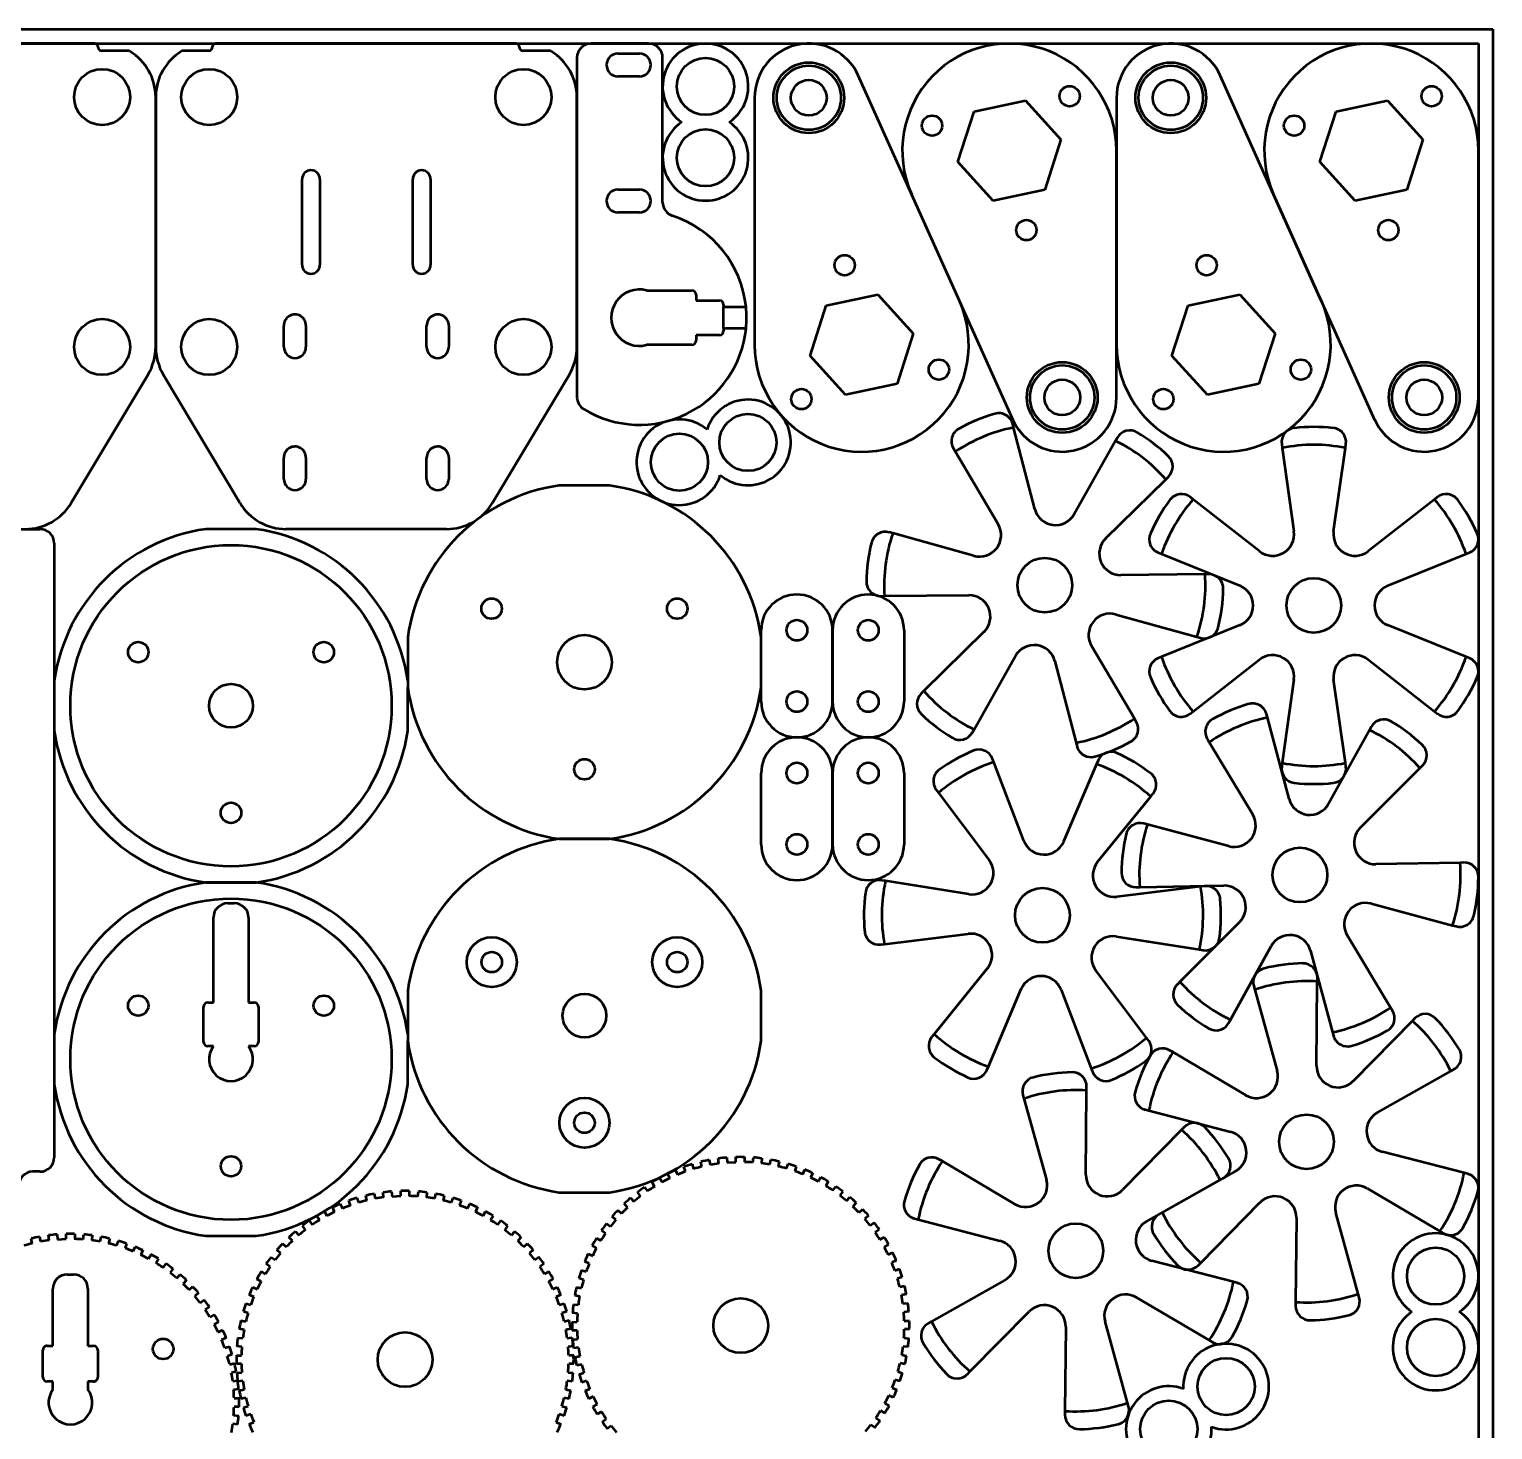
# Model space of a CAD drawing. Header units: millimetres. Extents: x -20 to 580, y -93 to 307.
# Drawn here: x 375.5 to 580.5, y 111 to 307.2 of the extents above; entities that cross this region are included whole.
import ezdxf

# ---------------------------------------------------------------- set-up
doc = ezdxf.new("R2010")
doc.units = ezdxf.units.MM
doc.layers.add('Visible (ISO)', color=7, linetype='Continuous', lineweight=50)

msp = doc.modelspace()

# ---------------------------------------------------------------- linework, layer by layer
at = {"layer": 'Visible (ISO)'}
for p, q in [((-19.53, 307.17), (580.47, 307.17)), ((580.47, 307.17), (580.47, -92.83)), ((-17.53, 305.17), (578.47, 305.17)), ((384.65, 305.17), (342.65, 305.17)), ((389.32, 304.17), (385.65, 304.17)), ((400.65, 304.17), (397.11, 304.17)), ((443.65, 305.17), (401.65, 305.17)), ((448.32, 304.17), (444.65, 304.17)), ((462.22, 305.17), (454.22, 305.17)), ((457.97, 303.77), (460.97, 303.77)), ((578.47, 305.17), (578.47, -90.83)), ((452.22, 303.17), (452.22, 255.66)), ((464.22, 282.94), (464.22, 303.17)), ((460.97, 300.57), (457.97, 300.57)), ((505.77, 269.14), (491.62, 300.68)), ((556.46, 269.14), (542.31, 300.68)), ((393.22, 297.67), (393.22, 262.67)), ((393.22, 262.67), (393.22, 297.67)), ((452.22, 262.67), (452.22, 297.67)), ((477.09, 297.57), (477.09, 263)), ((507.83, 295.65), (515.05, 297.2)), ((515.05, 297.2), (520, 291.71)), ((527.78, 297.57), (527.78, 263)), ((558.52, 295.65), (565.74, 297.2)), ((565.74, 297.2), (570.69, 291.71)), ((505.55, 288.62), (507.83, 295.65)), ((556.24, 288.62), (558.52, 295.65)), ((520, 291.71), (517.73, 284.68)), ((570.69, 291.71), (568.42, 284.68)), ((527.78, 255.6), (527.78, 290.17)), ((578.47, 255.6), (578.47, 290.17)), ((510.5, 283.14), (505.55, 288.62)), ((561.19, 283.14), (556.24, 288.62)), ((413.72, 274.17), (413.72, 286.17)), ((416.22, 286.17), (416.22, 274.17)), ((429.22, 274.17), (429.22, 286.17)), ((431.72, 286.17), (431.72, 274.17)), ((457.97, 284.72), (460.97, 284.72)), ((499.09, 284.03), (513.24, 252.48)), ((517.73, 284.68), (510.5, 283.14)), ((549.78, 284.03), (563.93, 252.48)), ((568.42, 284.68), (561.19, 283.14)), ((460.97, 281.52), (457.97, 281.52)), ((462.13, 270.57), (468.32, 270.57)), ((468.92, 269.97), (468.92, 269.19)), ((468.92, 269.19), (472.16, 269.19)), ((472.76, 268.59), (472.76, 268.27)), ((487.14, 268.48), (494.36, 270.03)), ((494.36, 270.03), (499.31, 264.54)), ((537.83, 268.48), (545.05, 270.03)), ((545.05, 270.03), (550, 264.54)), ((472.76, 268.27), (475.89, 268.27)), ((472.76, 265.27), (472.76, 268.27)), ((484.86, 261.45), (487.14, 268.48)), ((535.55, 261.45), (537.83, 268.48)), ((411.17, 262.67), (411.17, 265.65)), ((414.27, 265.67), (414.27, 262.67)), ((431.17, 262.67), (431.17, 265.65)), ((434.27, 265.67), (434.27, 262.67)), ((475.89, 265.27), (472.76, 265.27)), ((472.76, 265.27), (472.76, 264.94)), ((499.31, 264.54), (497.04, 257.51)), ((550, 264.54), (547.73, 257.51)), ((468.32, 262.97), (462.13, 262.97)), ((472.16, 264.34), (468.92, 264.34)), ((468.92, 264.34), (468.92, 263.57)), ((489.81, 255.96), (484.86, 261.45)), ((540.5, 255.96), (535.55, 261.45)), ((392.16, 258.82), (381.4, 240.82)), ((405.03, 240.82), (394.28, 258.82)), ((451.16, 258.82), (440.4, 240.82)), ((497.04, 257.51), (489.81, 255.96)), ((547.73, 257.51), (540.5, 255.96)), ((513.37, 251.39), (513.24, 251.9)), ((516.33, 239.96), (513.37, 251.39)), ((504.94, 248.45), (505.21, 248)), ((505.21, 248), (511.2, 237.83)), ((527.65, 249.51), (521.85, 239.24)), ((527.91, 249.97), (527.65, 249.51)), ((550.92, 249.06), (550.99, 248.53)), ((550.99, 248.53), (552.63, 236.85)), ((558.19, 236.85), (559.83, 248.53)), ((559.83, 248.53), (559.91, 249.06)), ((411.17, 244.17), (411.17, 247.15)), ((414.27, 247.17), (414.27, 244.17)), ((431.17, 244.17), (431.17, 247.15)), ((434.27, 247.17), (434.27, 244.17)), ((526.26, 235.86), (534.67, 244.13)), ((534.67, 244.13), (535.05, 244.5)), ((456.79, 243.27), (449.74, 243.27)), ((538.52, 241.33), (538.1, 241.66)), ((547.82, 234.07), (538.52, 241.33)), ((572.31, 241.33), (563.01, 234.07)), ((572.72, 241.66), (572.31, 241.33)), ((369.02, 237.17), (377.02, 237.17)), ((407.29, 237.17), (400.24, 237.17)), ((433.96, 237.17), (411.47, 237.17)), ((496.44, 236.57), (495.94, 236.71)), ((507.82, 233.42), (496.44, 236.57)), ((379.02, 235.17), (379.02, 149.17)), ((533.61, 233.87), (534.1, 233.68)), ((534.1, 233.68), (545.04, 229.26)), ((565.79, 229.26), (576.73, 233.68)), ((576.73, 233.68), (577.22, 233.87)), ((540.19, 230.83), (528.39, 230.72)), ((540.72, 230.83), (540.19, 230.83)), ((494.77, 227.79), (495.29, 227.8)), ((495.29, 227.8), (507.09, 227.91)), ((527.67, 225.21), (539.04, 222.06)), ((545.04, 223.69), (534.1, 219.27)), ((576.73, 219.27), (565.79, 223.69)), ((428.52, 222.05), (428.52, 214.99)), ((478.02, 213), (478.02, 223)), ((478.02, 215), (478.02, 222.05)), ((488.02, 223), (488.02, 213)), ((488.02, 213), (488.02, 223)), ((498.02, 223), (498.02, 213)), ((509.22, 222.77), (500.81, 214.49)), ((539.04, 222.06), (539.55, 221.92)), ((507.83, 209.11), (513.64, 219.39)), ((530.28, 210.63), (524.29, 220.79)), ((519.15, 218.66), (522.11, 207.24)), ((534.1, 219.27), (533.61, 219.07)), ((538.52, 211.61), (547.82, 218.88)), ((563.01, 218.88), (572.31, 211.61)), ((577.22, 219.07), (576.73, 219.27)), ((552.63, 216.1), (550.99, 204.41)), ((559.83, 204.41), (558.19, 216.1)), ((428.52, 208.89), (428.52, 214.99)), ((500.81, 214.49), (500.44, 214.12)), ((538.1, 211.29), (538.52, 211.61)), ((548.91, 210.76), (548.77, 211.27)), ((572.31, 211.61), (572.72, 211.29)), ((507.57, 208.65), (507.83, 209.11)), ((530.55, 210.18), (530.28, 210.63)), ((551.97, 199.37), (548.91, 210.76)), ((563.46, 209.48), (563.2, 209.01)), ((522.11, 207.24), (522.25, 206.73)), ((540.5, 207.76), (540.77, 207.3)), ((540.77, 207.3), (546.85, 197.19)), ((563.2, 209.01), (557.49, 198.69)), ((510.59, 204.51), (510.4, 205)), ((478.02, 193), (478.02, 203)), ((488.02, 203), (488.02, 193)), ((488.02, 193), (488.02, 203)), ((498.02, 203), (498.02, 193)), ((514.82, 193.5), (510.59, 204.51)), ((524.99, 204.26), (520.38, 193.4)), ((525.2, 204.74), (524.99, 204.26)), ((550.99, 204.41), (550.92, 203.89)), ((559.91, 203.89), (559.83, 204.41)), ((561.93, 195.35), (570.27, 203.7)), ((570.27, 203.7), (570.64, 204.07)), ((502.54, 200.65), (502.85, 200.23)), ((502.85, 200.23), (509.95, 190.8)), ((525.14, 190.54), (532.57, 199.7)), ((532.57, 199.7), (532.9, 200.11)), ((532.11, 195.8), (531.6, 195.93)), ((543.51, 192.75), (532.11, 195.8)), ((456.79, 193.77), (449.74, 193.77)), ((449.74, 193.77), (456.79, 193.77)), ((575.9, 190.44), (564.11, 190.23)), ((576.43, 190.45), (575.9, 190.44)), ((400.24, 187.67), (407.29, 187.67)), ((407.29, 187.67), (400.24, 187.67)), ((495.43, 187.88), (494.91, 187.96)), ((507.09, 186.03), (495.43, 187.88)), ((539.55, 187.11), (527.84, 185.67)), ((530.51, 187.01), (531.03, 187.02)), ((531.03, 187.02), (542.83, 187.23)), ((540.07, 187.17), (539.55, 187.11)), ((403.32, 184.76), (404.22, 184.76)), ((563.43, 184.71), (574.83, 181.66)), ((401.32, 170.86), (401.32, 182.76)), ((406.22, 182.76), (406.22, 170.86)), ((495.28, 179.04), (506.99, 180.48)), ((545.01, 182.11), (536.67, 173.76)), ((574.83, 181.66), (575.34, 181.53)), ((494.76, 178.98), (495.28, 179.04)), ((527.74, 180.11), (539.39, 178.26)), ((543.73, 168.44), (549.45, 178.77)), ((566.17, 170.16), (560.09, 180.27)), ((539.39, 178.26), (539.92, 178.18)), ((554.97, 178.09), (558.03, 166.7)), ((509.69, 175.61), (502.26, 166.44)), ((531.97, 165.92), (524.87, 175.34)), ((555.9, 173.79), (555.91, 174.32)), ((428.52, 172.55), (428.52, 165.49)), ((478.02, 165.5), (478.02, 172.55)), ((509.84, 161.89), (514.45, 172.75)), ((520.01, 172.65), (524.24, 161.63)), ((536.67, 173.76), (536.3, 173.39)), ((546.99, 173.15), (547.13, 172.64)), ((547.13, 172.64), (550.28, 161.27)), ((555.79, 162), (555.9, 173.79)), ((399.92, 165.36), (399.92, 170.26)), ((400.52, 170.86), (401.32, 170.86)), ((406.22, 170.86), (407.02, 170.86)), ((407.62, 170.26), (407.62, 165.36)), ((566.44, 169.7), (566.17, 170.16)), ((543.48, 167.98), (543.73, 168.44)), ((569.21, 168.28), (560.93, 159.86)), ((569.58, 168.65), (569.21, 168.28)), ((502.26, 166.44), (501.93, 166.03)), ((558.03, 166.7), (558.17, 166.19)), ((401.32, 164.76), (400.52, 164.76)), ((407.02, 164.76), (406.22, 164.76)), ((428.52, 159.39), (428.52, 165.49)), ((532.29, 165.5), (531.97, 165.92)), ((535.7, 163.88), (535.25, 164.15)), ((545.87, 157.89), (535.7, 163.88)), ((509.63, 161.4), (509.84, 161.89)), ((524.24, 161.63), (524.43, 161.14)), ((564.31, 155.45), (574.59, 161.26)), ((574.59, 161.26), (575.05, 161.52)), ((514.68, 157.9), (514.82, 157.39)), ((523.48, 146.74), (523.59, 158.54)), ((523.59, 158.54), (523.6, 159.07)), ((514.82, 157.39), (517.97, 146.02)), ((531.8, 155.85), (532.32, 155.71)), ((532.32, 155.71), (543.74, 152.75)), ((536.9, 153.02), (528.62, 144.61)), ((537.27, 153.4), (536.9, 153.02)), ((576.46, 146.98), (565.04, 149.94)), ((467.42, 147.18), (467.2, 147.85)), ((468.34, 148.22), (468.56, 147.56)), ((469.72, 147.87), (469.57, 148.56)), ((470.74, 148.81), (470.89, 148.13)), ((472.07, 148.32), (472, 149.01)), ((473.19, 149.14), (473.27, 148.45)), ((473.27, 148.45), (474.47, 148.51)), ((474.47, 148.51), (474.46, 149.22)), ((475.66, 149.22), (475.67, 148.52)), ((476.86, 148.46), (476.94, 149.16)), ((478.13, 149.04), (478.06, 148.34)), ((479.24, 148.16), (479.39, 148.84)), ((480.56, 148.6), (480.42, 147.91)), ((481.58, 147.61), (481.79, 148.27)), ((482.94, 147.91), (482.72, 147.24)), ((503.39, 148.63), (502.94, 148.89)), ((513.56, 142.63), (503.39, 148.63)), ((377.02, 147.17), (376.02, 147.17)), ((463.1, 145.1), (462.75, 145.71)), ((463.79, 146.31), (464.14, 145.71)), ((465.21, 146.26), (464.92, 146.89)), ((466.01, 147.39), (466.3, 146.75)), ((483.84, 146.81), (484.13, 147.45)), ((485.23, 146.97), (484.94, 146.33)), ((486.01, 145.79), (486.36, 146.4)), ((487.4, 145.8), (487.06, 145.19)), ((532, 140.2), (542.28, 146)), ((544.46, 147.24), (534.19, 141.43)), ((576.97, 146.85), (576.46, 146.98)), ((421.41, 143.49), (421.63, 142.83)), ((422.79, 143.14), (422.64, 143.82)), ((423.82, 144.07), (423.96, 143.39)), ((425.15, 143.57), (425.07, 144.27)), ((426.27, 144.4), (426.34, 143.7)), ((426.34, 143.7), (427.54, 143.76)), ((427.54, 143.76), (427.54, 144.46)), ((428.74, 144.46), (428.74, 143.76)), ((429.94, 143.7), (430.01, 144.4)), ((431.21, 144.27), (431.13, 143.57)), ((432.32, 143.39), (432.46, 144.07)), ((433.64, 143.82), (433.49, 143.14)), ((434.65, 142.83), (434.87, 143.49)), ((449.74, 144.27), (456.79, 144.27)), ((459.73, 143.5), (460.2, 142.98)), ((461.13, 143.74), (460.72, 144.3)), ((461.68, 145.01), (462.1, 144.45)), ((488.06, 144.54), (488.47, 145.11)), ((489.45, 144.41), (489.04, 143.84)), ((489.97, 143.09), (490.44, 143.61)), ((562.91, 144.8), (573.07, 138.81)), ((416.85, 141.6), (417.2, 140.99)), ((418.27, 141.54), (417.99, 142.18)), ((419.08, 142.66), (419.37, 142.02)), ((420.49, 142.45), (420.27, 143.12)), ((436.01, 143.12), (435.79, 142.46)), ((436.91, 142.03), (437.2, 142.67)), ((438.29, 142.18), (438.01, 141.54)), ((439.08, 140.99), (439.43, 141.6)), ((457.94, 141.79), (458.46, 141.32)), ((459.31, 142.17), (458.84, 142.69)), ((491.33, 142.81), (490.87, 142.29)), ((491.72, 141.44), (492.24, 141.91)), ((539.57, 134.41), (547.84, 142.83)), ((561.64, 130.05), (558.49, 141.42)), ((414.19, 139.03), (413.77, 139.6)), ((414.75, 140.3), (415.16, 139.74)), ((416.16, 140.39), (415.81, 141)), ((440.47, 141), (440.12, 140.39)), ((441.12, 139.74), (441.54, 140.31)), ((442.51, 139.6), (442.1, 139.04)), ((456.35, 139.9), (456.91, 139.49)), ((457.66, 140.42), (457.14, 140.89)), ((493.04, 141.02), (492.53, 140.55)), ((493.29, 139.62), (493.85, 140.04)), ((499.5, 140.59), (500.01, 140.46)), ((500.01, 140.46), (511.43, 137.5)), ((552.98, 140.7), (552.87, 128.9)), ((375.93, 137.12), (375.78, 137.8)), ((376.96, 138.05), (377.1, 137.37)), ((378.29, 137.56), (378.21, 138.25)), ((379.41, 138.38), (379.48, 137.68)), ((379.48, 137.68), (380.68, 137.74)), ((380.68, 137.74), (380.68, 138.45)), ((381.88, 138.45), (381.88, 137.75)), ((383.08, 137.68), (383.15, 138.38)), ((384.34, 138.25), (384.27, 137.56)), ((385.46, 137.37), (385.6, 138.05)), ((386.78, 137.81), (386.63, 137.12)), ((387.79, 136.81), (388.01, 137.48)), ((400.24, 138.17), (407.29, 138.17)), ((412.36, 137.47), (411.89, 137.99)), ((412.79, 138.8), (413.25, 138.28)), ((443.03, 138.28), (443.5, 138.8)), ((444.39, 138), (443.92, 137.48)), ((454.95, 137.85), (455.56, 137.51)), ((456.21, 138.52), (455.64, 138.93)), ((494.56, 139.07), (493.99, 138.66)), ((494.65, 137.65), (495.26, 138)), ((573.07, 138.81), (573.53, 138.54)), ((389.15, 137.11), (388.93, 136.44)), ((390.05, 136.01), (390.34, 136.65)), ((391.43, 136.16), (391.15, 135.52)), ((392.22, 134.98), (392.57, 135.58)), ((410.71, 135.73), (410.19, 136.2)), ((410.99, 137.09), (411.51, 136.62)), ((444.77, 136.63), (445.29, 137.1)), ((446.09, 136.21), (445.57, 135.74)), ((453.78, 135.68), (454.42, 135.39)), ((454.97, 136.47), (454.36, 136.81)), ((495.86, 136.97), (495.26, 136.61)), ((495.8, 135.55), (496.44, 135.83)), ((393.61, 134.98), (393.26, 134.38)), ((394.26, 133.72), (394.68, 134.29)), ((395.65, 133.58), (395.23, 133.02)), ((409.25, 133.83), (408.68, 134.24)), ((409.39, 135.21), (409.96, 134.8)), ((446.33, 134.81), (446.89, 135.22)), ((447.6, 134.25), (447.03, 133.83)), ((452.85, 133.39), (453.51, 133.17)), ((453.94, 134.3), (453.3, 134.58)), ((496.93, 134.74), (496.3, 134.45)), ((496.73, 133.33), (497.4, 133.55)), ((544.15, 131.72), (532.73, 134.68)), ((539.2, 134.04), (539.57, 134.41)), ((380.83, 132.77), (381.73, 132.77)), ((396.17, 132.26), (396.64, 132.78)), ((397.53, 131.98), (397.06, 131.46)), ((408, 131.78), (407.39, 132.13)), ((407.99, 133.17), (408.6, 132.82)), ((447.69, 132.83), (448.29, 133.18)), ((448.89, 132.14), (448.29, 131.79)), ((453.15, 132.03), (452.48, 132.25)), ((497.77, 132.41), (497.11, 132.19)), ((497.42, 131.04), (498.1, 131.18)), ((512.15, 131.98), (501.88, 126.18)), ((544.66, 131.59), (544.15, 131.72)), ((378.83, 122.77), (378.83, 130.77)), ((383.73, 130.77), (383.73, 122.77)), ((397.91, 130.61), (398.43, 131.08)), ((399.23, 130.19), (398.71, 129.72)), ((399.47, 128.79), (400.03, 129.2)), ((406.96, 129.62), (406.33, 129.9)), ((406.81, 131), (407.45, 130.71)), ((448.83, 130.72), (449.47, 131)), ((449.96, 129.91), (449.32, 129.62)), ((452.6, 129.7), (451.91, 129.84)), ((452.16, 131.01), (452.84, 130.87)), ((498.36, 130.01), (497.67, 129.86)), ((530.6, 129.55), (540.76, 123.55)), ((561.78, 129.54), (561.64, 130.05)), ((400.74, 128.23), (400.17, 127.82)), ((400.83, 126.81), (401.43, 127.16)), ((406.16, 127.35), (405.5, 127.57)), ((405.87, 128.71), (406.53, 128.5)), ((449.75, 128.5), (450.42, 128.72)), ((450.79, 127.58), (450.12, 127.36)), ((452.29, 127.32), (451.6, 127.39)), ((451.72, 128.58), (452.41, 128.51)), ((497.87, 128.68), (498.56, 128.75)), ((498.69, 127.56), (498, 127.49)), ((507.26, 119.16), (515.53, 127.57)), ((552.87, 128.9), (552.87, 128.37)), ((402.03, 126.12), (401.43, 125.77)), ((405.6, 125.02), (404.92, 125.17)), ((405.17, 126.34), (405.85, 126.19)), ((450.43, 126.2), (451.12, 126.35)), ((451.37, 125.17), (450.68, 125.03)), ((451.53, 126.11), (452.23, 126.12)), ((498.06, 126.29), (498.76, 126.29)), ((498.77, 125.09), (498.07, 125.09)), ((501.88, 126.18), (501.42, 125.92)), ((520.67, 125.44), (520.56, 113.64)), ((529.33, 114.79), (526.18, 126.16)), ((401.97, 124.7), (402.61, 124.99)), ((403.1, 123.89), (402.46, 123.61)), ((404.72, 123.91), (405.42, 123.84)), ((450.87, 123.84), (451.57, 123.92)), ((452.24, 124.92), (451.54, 124.91)), ((451.61, 123.64), (452.31, 123.72)), ((498.01, 123.89), (498.71, 123.82)), ((540.76, 123.55), (541.22, 123.29)), ((377.43, 118.37), (377.43, 122.17)), ((378.03, 122.77), (378.83, 122.77)), ((383.73, 122.77), (384.53, 122.77)), ((385.13, 122.17), (385.13, 118.37)), ((402.89, 122.49), (403.56, 122.7)), ((403.93, 121.56), (403.26, 121.34)), ((404.53, 121.44), (405.23, 121.44)), ((405.29, 122.64), (404.6, 122.71)), ((451.69, 122.72), (451, 122.65)), ((451.06, 121.45), (451.76, 121.45)), ((452.43, 122.53), (451.74, 122.45)), ((451.94, 121.19), (452.63, 121.34)), ((497.71, 121.51), (498.39, 121.36)), ((498.59, 122.62), (497.89, 122.69)), ((403.57, 120.18), (404.26, 120.33)), ((404.51, 119.16), (403.82, 119.01)), ((405.23, 120.24), (404.53, 120.24)), ((404.6, 118.97), (405.29, 119.04)), ((451, 119.05), (451.69, 118.98)), ((451.76, 120.25), (451.06, 120.25)), ((452.88, 120.17), (452.2, 120.02)), ((452.53, 118.79), (453.2, 119.01)), ((497.15, 119.17), (497.82, 118.96)), ((498.15, 120.19), (497.46, 120.33)), ((506.89, 118.78), (507.26, 119.16)), ((378.83, 117.77), (378.03, 117.77)), ((378.83, 116.67), (378.83, 117.77)), ((384.53, 117.77), (383.73, 117.77)), ((383.73, 117.77), (383.73, 116.67)), ((404.01, 117.83), (404.71, 117.9)), ((405.42, 117.85), (404.72, 117.78)), ((451.57, 117.79), (450.87, 117.86)), ((453.57, 117.87), (452.91, 117.65)), ((496.36, 116.91), (497, 116.63)), ((497.45, 117.82), (496.79, 118.03)), ((404.83, 116.71), (404.14, 116.63)), ((404.2, 115.43), (404.9, 115.43)), ((404.92, 116.52), (405.61, 116.67)), ((405.86, 115.49), (405.17, 115.35)), ((451.12, 115.35), (450.44, 115.5)), ((450.68, 116.67), (451.37, 116.53)), ((453.37, 116.46), (454.01, 116.75)), ((454.5, 115.66), (453.86, 115.37)), ((496.52, 115.53), (495.88, 115.81)), ((529.47, 114.28), (529.33, 114.79)), ((404.14, 113.04), (404.83, 112.96)), ((404.9, 114.23), (404.2, 114.23)), ((405.5, 114.12), (406.17, 114.33)), ((406.54, 113.19), (405.87, 112.97)), ((450.42, 112.98), (449.75, 113.2)), ((450.12, 114.34), (450.79, 114.12)), ((454.44, 114.24), (455.05, 114.59)), ((455.65, 113.55), (455.04, 113.2)), ((495.35, 113.35), (494.74, 113.7)), ((495.34, 114.74), (495.94, 114.39)), ((520.56, 113.64), (520.56, 113.11)), ((404.71, 111.77), (404.01, 111.84)), ((406.33, 111.79), (406.97, 112.07)), ((449.32, 112.08), (449.96, 111.79)), ((455.74, 112.13), (456.31, 112.55)), ((457.02, 111.58), (456.45, 111.17)), ((493.96, 111.31), (493.39, 111.71)), ((494.09, 112.69), (494.66, 112.28))]:
    msp.add_line(p, q, dxfattribs=at)
for centre, radius in [((385.72, 297.67), 3.92), ((400.72, 297.67), 3.92), ((444.72, 297.67), 3.92), ((470.22, 299.17), 4), ((484.69, 297.57), 4.95), ((484.69, 297.57), 4.5), ((535.38, 297.57), 4.95), ((535.38, 297.57), 4.5), ((484.69, 297.57), 2.5), ((535.38, 297.57), 2.5), ((521.22, 297.79), 1.42), ((571.91, 297.79), 1.42), ((470.22, 289.17), 4), ((501.95, 293.67), 1.42), ((552.65, 293.67), 1.42), ((515.16, 279.04), 1.42), ((565.85, 279.04), 1.42), ((489.71, 274.12), 1.42), ((540.4, 274.12), 1.42), ((385.72, 262.67), 3.92), ((400.72, 262.67), 3.92), ((444.72, 262.67), 3.92), ((502.91, 259.5), 1.42), ((520.18, 255.6), 4.95), ((553.6, 259.5), 1.42), ((570.87, 255.6), 4.95), ((520.18, 255.6), 4.5), ((570.87, 255.6), 4.5), ((483.65, 255.37), 1.42), ((520.18, 255.6), 2.5), ((534.34, 255.37), 1.42), ((570.87, 255.6), 2.5), ((476.17, 249.3), 4), ((466.56, 246.53), 4), ((403.77, 212.42), 22.5), ((517.74, 229.31), 3.83), ((555.41, 226.47), 3.83), ((440.27, 226.02), 1.43), ((466.26, 226.02), 1.43), ((483.02, 223), 1.45), ((493.02, 223), 1.45), ((453.27, 218.52), 3.83), ((390.78, 219.92), 1.43), ((416.76, 219.92), 1.43), ((403.77, 212.42), 3.06), ((483.02, 213), 1.45), ((493.02, 213), 1.45), ((453.27, 203.52), 1.43), ((483.02, 203), 1.45), ((493.02, 203), 1.45), ((403.77, 197.42), 1.43), ((483.02, 193), 1.45), ((493.02, 193), 1.45), ((553.47, 188.73), 3.83), ((517.41, 183.07), 3.83), ((403.77, 162.92), 22.5), ((440.28, 176.52), 3.5), ((466.26, 176.52), 3.5), ((440.28, 176.52), 1.43), ((466.26, 176.52), 1.43), ((390.78, 170.42), 1.42), ((416.76, 170.42), 1.42), ((453.27, 169.02), 3.06), ((453.27, 154.02), 3.5), ((453.27, 154.02), 1.43), ((554.39, 151.35), 3.83), ((403.77, 147.92), 1.42), ((522.08, 136.09), 3.83), ((572.47, 132.54), 4), ((475.15, 125.6), 3.83), ((572.47, 122.54), 4), ((394.27, 122.33), 1.43), ((428.14, 120.85), 3.83), ((543.13, 117.06), 4), ((535.1, 111.11), 4)]:
    msp.add_circle(centre, radius, dxfattribs=at)
for centre, radius, start, end in [((384.65, 304.67), 0.5, 359.9986, 89.9986), ((385.65, 304.67), 0.5, 179.9986, 269.9986), ((389.32, 303.67), 0.5, 58.9785, 89.9986), ((385.72, 297.67), 7.5, 0, 58.9785), ((400.72, 297.67), 7.5, 121.0013, 180), ((397.11, 303.67), 0.5, 89.9986, 121.0013), ((400.65, 304.67), 0.5, 269.9986, 359.9986), ((401.65, 304.67), 0.5, 89.9986, 179.9986), ((443.65, 304.67), 0.5, 359.9986, 89.9986), ((444.65, 304.67), 0.5, 179.9986, 269.9986), ((448.32, 303.67), 0.5, 58.9785, 89.9986), ((444.72, 297.67), 7.5, 0, 58.9785), ((454.22, 303.17), 2, 90, 180), ((457.97, 302.17), 1.6, 90, 270), ((460.97, 302.17), 1.6, 270, 90), ((462.22, 303.17), 2, 0, 90), ((470.22, 299.17), 6, 303.5573, 236.4427), ((484.69, 297.57), 7.6, 24.1631, 180), ((512.78, 290.17), 15, 0, 204.1631), ((535.38, 297.57), 7.6, 24.1631, 180), ((563.47, 290.17), 15, 0, 204.1631), ((470.22, 289.17), 6, 123.5573, 56.4427), ((414.97, 286.17), 1.25, 0, 180), ((430.47, 286.17), 1.25, 0, 180), ((457.97, 283.12), 1.6, 90, 270), ((460.97, 283.12), 1.6, 270, 90), ((466.22, 282.94), 2, 180, 252.0117), ((460.97, 266.77), 15, 5.7392, 72.0117), ((414.97, 274.17), 1.25, 180, 0), ((430.47, 274.17), 1.25, 180, 0), ((460.97, 266.77), 3.95, 75.2471, 284.7529), ((462.13, 271.17), 0.6, 255.2471, 270), ((468.32, 269.97), 0.6, 0, 90), ((472.16, 268.59), 0.6, 0, 90), ((492.09, 263), 15, 180, 24.1631), ((542.78, 263), 15, 180, 24.1631), ((412.72, 265.67), 1.55, 359.9986, 180.7924), ((432.72, 265.67), 1.55, 359.9986, 180.7924), ((460.97, 266.77), 15, 354.2608, 5.7392), ((460.97, 266.77), 15, 238.7193, 354.2608), ((472.16, 264.94), 0.6, 270, 0), ((385.72, 262.67), 7.5, 329.1419, 0), ((400.72, 262.67), 7.5, 180, 210.8581), ((412.72, 262.67), 1.55, 179.9986, 359.9986), ((432.72, 262.67), 1.55, 179.9986, 359.9986), ((444.72, 262.67), 7.5, 329.1419, 0), ((462.13, 262.37), 0.6, 90, 104.7529), ((468.32, 263.57), 0.6, 270, 0), ((454.22, 255.66), 2, 180, 238.7193), ((476.17, 249.3), 6, 229.6643, 162.5496), ((520.18, 255.6), 7.6, 204.1631, 0), ((570.87, 255.6), 7.6, 204.1631, 0), ((466.56, 246.53), 6, 49.6643, 342.5496), ((517.74, 229.31), 25, 106.2549, 118.8066), ((511.31, 251.39), 2, 14.5308, 106.2549), ((506.66, 249.47), 2, 118.8066, 210.5308), ((517.74, 229.31), 22.5, 101.1981, 123.8634), ((529.66, 248.99), 2, 58.8066, 150.5308), ((517.74, 229.31), 25, 46.2549, 58.8066), ((552.9, 249.34), 2, 96.2758, 188), ((555.41, 226.47), 25, 83.7242, 96.2758), ((557.93, 249.34), 2, 352, 83.7242), ((412.72, 247.17), 1.55, 359.9986, 180.7924), ((432.72, 247.17), 1.55, 359.9986, 180.7924), ((517.74, 229.31), 22.5, 41.1981, 63.8634), ((555.41, 226.47), 22.5, 78.6674, 101.3326), ((533.65, 245.93), 2, 314.5308, 46.2549), ((412.72, 244.17), 1.55, 179.9986, 359.9986), ((432.72, 244.17), 1.55, 179.9986, 359.9986), ((453.27, 218.52), 25, 98.111, 171.8918), ((453.27, 218.52), 25, 8.111, 81.8918), ((536.87, 240.08), 2, 52, 143.7242), ((573.95, 240.08), 2, 36.2758, 128), ((374.96, 244.67), 7.5, 270, 329.1419), ((411.47, 244.67), 7.5, 210.8581, 270), ((433.96, 244.67), 7.5, 270, 329.1419), ((519.24, 240.72), 3, 194.5308, 330.5308), ((555.41, 226.47), 25, 143.7242, 156.2758), ((555.41, 226.47), 22.5, 138.6674, 161.3326), ((555.41, 226.47), 22.5, 18.6674, 41.3326), ((555.41, 226.47), 25, 23.7242, 36.2758), ((508.62, 236.31), 3, 254.5308, 30.5308), ((377.02, 235.17), 2, 0.0014, 90.0014), ((403.77, 212.42), 25, 98.111, 171.8918), ((403.77, 212.42), 25, 8.111, 81.8918), ((495.4, 234.78), 2, 74.5308, 166.2549), ((517.74, 229.31), 22.5, 161.1981, 183.8634), ((528.37, 233.72), 3, 134.5308, 270.5308), ((534.36, 235.73), 2, 156.2758, 248), ((549.66, 236.43), 3, 232, 8), ((561.16, 236.43), 3, 172, 308), ((576.47, 235.73), 2, 292, 23.7242), ((517.74, 229.31), 25, 166.2549, 178.8066), ((494.75, 229.79), 2, 178.8066, 270.5308), ((517.74, 229.31), 22.5, 341.1981, 3.8634), ((540.74, 228.83), 2, 358.8066, 90.5308), ((483.02, 223), 5, 0.0014, 180.0014), ((493.02, 223), 5, 0.0014, 180.0014), ((507.12, 224.91), 3, 314.5308, 90.5308), ((517.74, 229.31), 25, 346.2549, 358.8066), ((543.91, 226.47), 3, 292, 68), ((566.91, 226.47), 3, 112, 248), ((526.87, 222.32), 3, 74.5308, 210.5308), ((540.08, 223.85), 2, 254.5308, 346.2549), ((516.25, 217.91), 3, 14.5308, 150.5308), ((549.66, 216.51), 3, 352, 128), ((561.16, 216.51), 3, 52, 188), ((534.36, 217.22), 2, 112, 203.7242), ((555.41, 226.47), 22.5, 198.6674, 221.3326), ((555.41, 226.47), 22.5, 318.6674, 341.3326), ((576.47, 217.22), 2, 336.2758, 68), ((555.41, 226.47), 25, 203.7242, 216.2758), ((555.41, 226.47), 25, 323.7242, 336.2758), ((453.27, 218.52), 25, 188.111, 261.8918), ((453.27, 218.52), 25, 278.111, 351.8918), ((501.84, 212.7), 2, 134.5308, 226.2549), ((517.74, 229.31), 22.5, 221.1981, 243.8634), ((483.02, 213), 5, 180.0014, 0.0014), ((493.02, 213), 5, 180.0014, 0.0014), ((517.74, 229.31), 25, 226.2549, 238.8066), ((536.87, 212.87), 2, 216.2758, 308), ((553.47, 188.73), 25, 106.7536, 119.3053), ((546.84, 210.75), 2, 15.0295, 106.7536), ((573.95, 212.87), 2, 232, 323.7242), ((517.74, 229.31), 22.5, 281.1981, 303.8634), ((528.83, 209.16), 2, 298.8066, 30.5308), ((542.21, 208.79), 2, 119.3053, 211.0295), ((553.47, 188.73), 22.5, 101.6968, 124.3621), ((565.21, 208.51), 2, 59.3053, 151.0295), ((553.47, 188.73), 25, 46.7536, 59.3053), ((403.77, 212.42), 25, 188.111, 261.8918), ((403.77, 212.42), 25, 278.111, 351.8918), ((483.02, 203), 5, 0.0014, 180.0014), ((493.02, 203), 5, 0.0014, 180.0014), ((505.83, 209.64), 2, 238.8066, 330.5308), ((517.74, 229.31), 25, 286.2549, 298.8066), ((553.47, 188.73), 22.5, 41.6968, 64.3621), ((517.41, 183.07), 25, 112.7175, 125.2692), ((508.53, 204.29), 2, 20.9933, 112.7175), ((524.18, 207.23), 2, 194.5308, 286.2549), ((527.04, 203.96), 2, 65.2692, 156.9933), ((517.41, 183.07), 25, 52.7175, 65.2692), ((569.23, 205.48), 2, 315.0295, 46.7536), ((504.13, 201.85), 2, 125.2692, 216.9933), ((517.41, 183.07), 22.5, 107.6607, 130.3259), ((517.41, 183.07), 22.5, 47.6607, 70.3259), ((531.35, 201.37), 2, 320.9933, 52.7175), ((552.9, 203.61), 2, 172, 263.7242), ((555.41, 226.47), 22.5, 258.6674, 281.3326), ((557.93, 203.61), 2, 276.2758, 8), ((555.41, 226.47), 25, 263.7242, 276.2758), ((554.86, 200.14), 3, 195.0295, 331.0295), ((544.28, 195.65), 3, 255.0295, 31.0295), ((531.08, 194), 2, 75.0295, 166.7536), ((553.47, 188.73), 22.5, 161.6968, 184.3621), ((564.05, 193.23), 3, 135.0295, 271.0295), ((453.27, 169.02), 25, 98.111, 171.8918), ((453.27, 169.02), 25, 8.111, 81.8918), ((483.02, 193), 5, 180.0014, 0.0014), ((493.02, 193), 5, 180.0014, 0.0014), ((517.62, 194.57), 3, 200.9933, 336.9933), ((553.47, 188.73), 25, 166.7536, 179.3053), ((507.56, 189), 3, 260.9933, 36.9933), ((527.47, 188.65), 3, 140.9933, 276.9933), ((530.47, 189.01), 2, 179.3053, 271.0295), ((553.47, 188.73), 22.5, 341.6968, 4.3621), ((576.47, 188.45), 2, 359.3053, 91.0295), ((403.77, 162.92), 25, 98.111, 171.8918), ((403.77, 162.92), 25, 8.111, 81.8918), ((494.6, 185.99), 2, 80.9933, 172.7175), ((517.41, 183.07), 22.5, 167.6607, 190.3259), ((517.41, 183.07), 22.5, 347.6607, 10.3259), ((540.32, 185.18), 2, 5.2692, 96.9933), ((542.88, 184.23), 3, 315.0295, 91.0295), ((553.47, 188.73), 25, 346.7536, 359.3053), ((403.32, 182.76), 2, 90.0014, 180.0014), ((404.22, 182.76), 2, 0.0014, 90.0014), ((517.41, 183.07), 25, 172.7175, 185.2692), ((517.41, 183.07), 25, 352.7175, 5.2692), ((562.66, 181.81), 3, 75.0295, 211.0295), ((575.86, 183.46), 2, 255.0295, 346.7536), ((494.51, 180.96), 2, 185.2692, 276.9933), ((507.36, 177.5), 3, 320.9933, 96.9933), ((527.27, 177.15), 3, 80.9933, 216.9933), ((540.23, 180.16), 2, 260.9933, 352.7175), ((552.07, 177.31), 3, 15.0295, 151.0295), ((554.39, 151.35), 25, 91.1973, 103.749), ((553.91, 174.34), 2, 359.4731, 91.1973), ((517.21, 171.57), 3, 20.9933, 156.9933), ((548.92, 173.69), 2, 103.749, 195.4731), ((537.71, 171.98), 2, 135.0295, 226.7536), ((553.47, 188.73), 22.5, 221.6968, 244.3621), ((554.39, 151.35), 22.5, 86.1405, 108.8057), ((400.52, 170.26), 0.6, 90.0014, 180.0014), ((407.02, 170.26), 0.6, 0.0014, 90.0014), ((553.47, 188.73), 25, 226.7536, 239.3053), ((553.47, 188.73), 22.5, 281.6968, 304.3621), ((564.73, 168.67), 2, 299.3053, 31.0295), ((554.39, 151.35), 22.5, 26.1405, 48.8057), ((571, 167.25), 2, 43.749, 135.4731), ((554.39, 151.35), 25, 31.1973, 43.749), ((503.48, 164.77), 2, 140.9933, 232.7175), ((517.41, 183.07), 22.5, 227.6607, 250.3259), ((541.73, 168.95), 2, 239.3053, 331.0295), ((560.1, 166.71), 2, 195.0295, 286.7536), ((553.47, 188.73), 25, 286.7536, 299.3053), ((400.52, 165.36), 0.6, 180.0014, 270.0014), ((403.77, 162.92), 3.06, 143.1315, 36.8713), ((407.02, 165.36), 0.6, 270.0014, 0.0014), ((453.27, 169.02), 25, 188.111, 261.8918), ((453.27, 169.02), 25, 278.111, 351.8918), ((517.41, 183.07), 22.5, 287.6607, 310.3259), ((530.69, 164.29), 2, 305.2692, 36.9933), ((534.23, 162.43), 2, 59.4731, 151.1973), ((574.06, 163.26), 2, 299.4731, 31.1973), ((517.41, 183.07), 25, 232.7175, 245.2692), ((517.41, 183.07), 25, 292.7175, 305.2692), ((554.39, 151.35), 25, 151.1973, 163.749), ((554.39, 151.35), 22.5, 146.1405, 168.8057), ((558.79, 161.97), 3, 179.4731, 315.4731), ((507.79, 162.18), 2, 245.2692, 336.9933), ((516.61, 158.43), 2, 103.749, 195.4731), ((522.08, 136.09), 25, 91.1973, 103.749), ((521.6, 159.09), 2, 359.4731, 91.1973), ((526.3, 161.86), 2, 200.9933, 292.7175), ((547.39, 160.47), 3, 239.4731, 15.4731), ((403.77, 162.92), 25, 188.111, 261.8918), ((403.77, 162.92), 25, 278.111, 351.8918), ((522.08, 136.09), 22.5, 86.1405, 108.8057), ((532.31, 157.78), 2, 163.749, 255.4731), ((538.69, 152), 2, 43.749, 135.4731), ((565.79, 152.84), 3, 119.4731, 255.4731), ((522.08, 136.09), 22.5, 26.1405, 48.8057), ((522.08, 136.09), 25, 31.1973, 43.749), ((542.98, 149.85), 3, 299.4731, 75.4731), ((377.02, 149.17), 2, 270.0014, 0.0014), ((475.15, 125.6), 23.62, 106.7564, 109.6673), ((475.15, 125.6), 22.92, 103.7117, 106.712), ((475.15, 125.6), 23.62, 100.7564, 103.6673), ((475.15, 125.6), 22.92, 97.7117, 100.712), ((475.15, 125.6), 23.62, 94.7564, 97.6673), ((475.15, 125.6), 23.62, 88.7564, 91.6673), ((475.15, 125.6), 22.92, 85.7117, 88.712), ((475.15, 125.6), 23.62, 82.7564, 85.6673), ((475.15, 125.6), 22.92, 79.7117, 82.712), ((475.15, 125.6), 23.62, 76.7564, 79.6673), ((475.15, 125.6), 22.92, 73.7117, 76.712), ((475.15, 125.6), 23.62, 70.7564, 73.6673), ((522.08, 136.09), 25, 151.1973, 163.749), ((522.08, 136.09), 22.5, 146.1405, 168.8057), ((501.92, 147.17), 2, 59.4731, 151.1973), ((541.75, 148), 2, 299.4731, 31.1973), ((376.02, 145.17), 2, 90.0014, 180.0014), ((475.15, 125.6), 23.62, 118.7564, 121.6673), ((475.15, 125.6), 22.92, 115.7117, 118.712), ((475.15, 125.6), 23.62, 112.7564, 115.6673), ((475.15, 125.6), 22.92, 109.7117, 112.712), ((475.15, 125.6), 22.92, 67.7117, 70.712), ((475.15, 125.6), 23.62, 64.7564, 67.6673), ((475.15, 125.6), 22.92, 61.7117, 64.712), ((475.15, 125.6), 23.62, 58.7564, 61.6673), ((515.08, 145.22), 3, 239.4731, 15.4731), ((526.48, 146.71), 3, 179.4731, 315.4731), ((554.39, 151.35), 22.5, 326.1405, 348.8057), ((576.47, 144.91), 2, 343.749, 75.4731), ((428.14, 120.85), 23.62, 106.5555, 109.4663), ((428.14, 120.85), 23.62, 100.5555, 103.4663), ((428.14, 120.85), 22.92, 97.5107, 100.511), ((428.14, 120.85), 23.62, 94.5555, 97.4663), ((428.14, 120.85), 23.62, 88.5555, 91.4663), ((428.14, 120.85), 22.92, 85.5107, 88.511), ((428.14, 120.85), 23.62, 82.5555, 85.4663), ((428.14, 120.85), 22.92, 79.5107, 82.511), ((428.14, 120.85), 23.62, 76.5555, 79.4663), ((428.14, 120.85), 23.62, 70.5555, 73.4663), ((475.15, 125.6), 23.62, 130.7564, 133.6673), ((475.15, 125.6), 22.92, 127.7117, 130.712), ((475.15, 125.6), 23.62, 124.7564, 127.6673), ((475.15, 125.6), 22.92, 121.7117, 124.712), ((475.15, 125.6), 22.92, 55.7117, 58.712), ((475.15, 125.6), 23.62, 52.7564, 55.6673), ((475.15, 125.6), 22.92, 49.7117, 52.712), ((475.15, 125.6), 23.62, 46.7564, 49.6673), ((549.98, 140.72), 3, 359.4731, 135.4731), ((561.38, 142.22), 3, 59.4731, 195.4731), ((554.39, 151.35), 25, 331.1973, 343.749), ((428.14, 120.85), 23.62, 118.5555, 121.4663), ((428.14, 120.85), 22.92, 115.5107, 118.511), ((428.14, 120.85), 23.62, 112.5555, 115.4663), ((428.14, 120.85), 22.92, 109.5107, 112.511), ((428.14, 120.85), 22.92, 103.5107, 106.511), ((428.14, 120.85), 22.92, 73.5107, 76.511), ((428.14, 120.85), 22.92, 67.5107, 70.511), ((428.14, 120.85), 23.62, 64.5555, 67.4663), ((428.14, 120.85), 22.92, 61.5107, 64.511), ((428.14, 120.85), 23.62, 58.5555, 61.4663), ((475.15, 125.6), 23.62, 136.7564, 139.6673), ((475.15, 125.6), 22.92, 133.7117, 136.712), ((475.15, 125.6), 22.92, 43.7117, 46.712), ((475.15, 125.6), 23.62, 40.7564, 43.6673), ((500, 142.53), 2, 163.749, 255.4731), ((554.39, 151.35), 22.5, 206.1405, 228.8057), ((428.14, 120.85), 23.62, 124.5555, 127.4663), ((428.14, 120.85), 22.92, 121.5107, 124.511), ((428.14, 120.85), 22.92, 55.5107, 58.511), ((428.14, 120.85), 23.62, 52.5555, 55.4663), ((475.15, 125.6), 23.62, 142.7564, 145.6673), ((475.15, 125.6), 22.92, 139.7117, 142.712), ((475.15, 125.6), 22.92, 37.7117, 40.712), ((475.15, 125.6), 23.62, 34.7564, 37.6673), ((533.48, 137.59), 3, 119.4731, 255.4731), ((534.71, 139.43), 2, 119.4731, 211.1973), ((381.28, 114.83), 23.62, 100.5544, 103.4652), ((381.28, 114.83), 22.92, 97.5096, 100.5099), ((381.28, 114.83), 23.62, 94.5544, 97.4652), ((381.28, 114.83), 23.62, 88.5544, 91.4652), ((381.28, 114.83), 22.92, 85.5096, 88.5099), ((381.28, 114.83), 23.62, 82.5544, 85.4652), ((381.28, 114.83), 22.92, 79.5096, 82.5099), ((381.28, 114.83), 23.62, 76.5544, 79.4652), ((381.28, 114.83), 23.62, 70.5544, 73.4652), ((428.14, 120.85), 22.92, 133.5107, 136.511), ((428.14, 120.85), 23.62, 130.5555, 133.4663), ((428.14, 120.85), 22.92, 127.5107, 130.511), ((428.14, 120.85), 22.92, 49.5107, 52.511), ((428.14, 120.85), 23.62, 46.5555, 49.4663), ((428.14, 120.85), 22.92, 43.5107, 46.511), ((475.15, 125.6), 23.62, 148.7564, 151.6673), ((475.15, 125.6), 22.92, 145.7117, 148.712), ((475.15, 125.6), 22.92, 31.7117, 34.712), ((475.15, 125.6), 23.62, 28.7564, 31.6673), ((510.68, 134.59), 3, 299.4731, 75.4731), ((554.39, 151.35), 25, 211.1973, 223.749), ((572.47, 132.54), 6, 303.5573, 236.4427), ((574.54, 140.26), 2, 239.4731, 331.1973), ((381.28, 114.83), 22.92, 103.5096, 106.5099), ((381.28, 114.83), 22.92, 73.5096, 76.5099), ((381.28, 114.83), 22.92, 67.5096, 70.5099), ((381.28, 114.83), 23.62, 64.5544, 67.4652), ((381.28, 114.83), 22.92, 61.5096, 64.5099), ((381.28, 114.83), 23.62, 58.5544, 61.4652), ((428.14, 120.85), 22.92, 139.5107, 142.511), ((428.14, 120.85), 23.62, 136.5555, 139.4663), ((428.14, 120.85), 23.62, 40.5555, 43.4663), ((428.14, 120.85), 22.92, 37.5107, 40.511), ((475.15, 125.6), 23.62, 154.7564, 157.6673), ((475.15, 125.6), 22.92, 151.7117, 154.712), ((475.15, 125.6), 22.92, 25.7117, 28.712), ((475.15, 125.6), 23.62, 22.7564, 25.6673), ((381.28, 114.83), 22.92, 55.5096, 58.5099), ((381.28, 114.83), 23.62, 52.5544, 55.4652), ((428.14, 120.85), 22.92, 145.5107, 148.511), ((428.14, 120.85), 23.62, 142.5555, 145.4663), ((428.14, 120.85), 23.62, 34.5555, 37.4663), ((428.14, 120.85), 22.92, 31.5107, 34.511), ((475.15, 125.6), 23.62, 160.7564, 163.6673), ((475.15, 125.6), 22.92, 157.7117, 160.712), ((475.15, 125.6), 22.92, 19.7117, 22.712), ((475.15, 125.6), 23.62, 16.7564, 19.6673), ((537.77, 135.44), 2, 223.749, 315.4731), ((380.83, 130.77), 2, 90.0098, 180.0098), ((381.73, 130.77), 2, 0.0098, 90.0098), ((381.28, 114.83), 22.92, 49.5096, 52.5099), ((381.28, 114.83), 23.62, 46.5544, 49.4652), ((381.28, 114.83), 22.92, 43.5096, 46.5099), ((428.14, 120.85), 23.62, 148.5555, 151.4663), ((428.14, 120.85), 22.92, 151.5107, 154.511), ((428.14, 120.85), 23.62, 28.5555, 31.4663), ((428.14, 120.85), 22.92, 25.5107, 28.511), ((475.15, 125.6), 22.92, 163.7117, 166.712), ((475.15, 125.6), 22.92, 13.7117, 16.712), ((475.15, 125.6), 23.62, 10.7564, 13.6673), ((522.08, 136.09), 22.5, 326.1405, 348.8057), ((544.16, 129.65), 2, 343.749, 75.4731), ((381.28, 114.83), 23.62, 40.5544, 43.4652), ((381.28, 114.83), 22.92, 37.5096, 40.5099), ((381.28, 114.83), 23.62, 34.5544, 37.4652), ((428.14, 120.85), 23.62, 154.5555, 157.4663), ((428.14, 120.85), 22.92, 157.5107, 160.511), ((428.14, 120.85), 22.92, 19.5107, 22.511), ((428.14, 120.85), 23.62, 22.5555, 25.4663), ((475.15, 125.6), 23.62, 166.7564, 169.6673), ((475.15, 125.6), 22.92, 169.7117, 172.712), ((475.15, 125.6), 22.92, 7.7117, 10.712), ((529.07, 126.96), 3, 59.4731, 195.4731), ((554.39, 151.35), 22.5, 266.1405, 288.8057), ((559.85, 129), 2, 283.749, 15.4731), ((381.28, 114.83), 22.92, 31.5096, 34.5099), ((381.28, 114.83), 23.62, 28.5544, 31.4652), ((428.14, 120.85), 23.62, 160.5555, 163.4663), ((428.14, 120.85), 22.92, 163.5107, 166.511), ((428.14, 120.85), 22.92, 13.5107, 16.511), ((428.14, 120.85), 23.62, 16.5555, 19.4663), ((475.15, 125.6), 23.62, 172.7564, 175.6673), ((475.15, 125.6), 22.92, 175.7117, 178.712), ((475.15, 125.6), 22.92, 1.7117, 4.712), ((475.15, 125.6), 23.62, 4.7564, 7.6673), ((517.67, 125.47), 3, 359.4731, 135.4731), ((522.08, 136.09), 25, 331.1973, 343.749), ((554.87, 128.35), 2, 179.4731, 271.1973), ((572.47, 122.54), 6, 123.5573, 56.4427), ((381.28, 114.83), 22.92, 25.5096, 28.5099), ((428.14, 120.85), 23.62, 166.5555, 169.4663), ((428.14, 120.85), 22.92, 169.5107, 172.511), ((428.14, 120.85), 22.92, 7.5107, 10.511), ((428.14, 120.85), 23.62, 10.5555, 13.4663), ((475.15, 125.6), 23.62, 178.7564, 181.6673), ((475.15, 125.6), 22.92, 355.7117, 358.712), ((475.15, 125.6), 23.62, 358.7564, 1.6673), ((502.4, 124.18), 2, 119.4731, 211.1973), ((522.08, 136.09), 22.5, 206.1405, 228.8057), ((554.39, 151.35), 25, 271.1973, 283.749), ((381.28, 114.83), 22.92, 19.5096, 22.5099), ((381.28, 114.83), 23.62, 22.5544, 25.4652), ((428.14, 120.85), 23.62, 172.5555, 175.4663), ((428.14, 120.85), 23.62, 4.5555, 7.4663), ((475.15, 125.6), 23.62, 184.7564, 187.6673), ((475.15, 125.6), 22.92, 181.7117, 184.712), ((475.15, 125.6), 23.62, 352.7564, 355.6673), ((522.08, 136.09), 25, 211.1973, 223.749), ((543.13, 117.06), 6, 250.0939, 182.9793), ((542.23, 125.01), 2, 239.4731, 331.1973), ((378.03, 122.17), 0.6, 90.0098, 180.0098), ((384.53, 122.17), 0.6, 0.0098, 90.0098), ((381.28, 114.83), 22.92, 13.5096, 16.5099), ((381.28, 114.83), 23.62, 16.5544, 19.4652), ((428.14, 120.85), 23.62, 178.5555, 181.4663), ((428.14, 120.85), 22.92, 175.5107, 178.511), ((428.14, 120.85), 22.92, 1.5107, 4.511), ((428.14, 120.85), 23.62, 358.5555, 1.4663), ((475.15, 125.6), 23.62, 190.7564, 193.6673), ((475.15, 125.6), 22.92, 187.7117, 190.712), ((475.15, 125.6), 22.92, 349.7117, 352.712), ((475.15, 125.6), 23.62, 346.7564, 349.6673), ((381.28, 114.83), 22.92, 7.5096, 10.5099), ((381.28, 114.83), 23.62, 10.5544, 13.4652), ((428.14, 120.85), 23.62, 184.5555, 187.4663), ((428.14, 120.85), 22.92, 181.5107, 184.511), ((428.14, 120.85), 22.92, 355.5107, 358.511), ((428.14, 120.85), 23.62, 352.5555, 355.4663), ((475.15, 125.6), 22.92, 193.7117, 196.712), ((475.15, 125.6), 22.92, 343.7117, 346.712), ((475.15, 125.6), 23.62, 340.7564, 343.6673), ((378.03, 118.37), 0.6, 180.0098, 270.0098), ((384.53, 118.37), 0.6, 270.0098, 0.0098), ((381.28, 114.83), 23.62, 4.5544, 7.4652), ((428.14, 120.85), 22.92, 187.5107, 190.511), ((428.14, 120.85), 22.92, 349.5107, 352.511), ((475.15, 125.6), 23.62, 196.7564, 199.6673), ((475.15, 125.6), 22.92, 199.7117, 202.712), ((475.15, 125.6), 22.92, 337.7117, 340.712), ((505.46, 120.19), 2, 223.749, 315.4731), ((535.1, 111.11), 6, 70.0939, 2.9793), ((381.28, 114.83), 3.06, 143.1399, 36.8797), ((381.28, 114.83), 22.92, 1.5096, 4.5099), ((381.28, 114.83), 23.62, 358.5544, 1.4652), ((428.14, 120.85), 23.62, 190.5555, 193.4663), ((428.14, 120.85), 22.92, 193.5107, 196.511), ((428.14, 120.85), 22.92, 343.5107, 346.511), ((428.14, 120.85), 23.62, 346.5555, 349.4663), ((475.15, 125.6), 23.62, 202.7564, 205.6673), ((475.15, 125.6), 22.92, 205.7117, 208.712), ((475.15, 125.6), 22.92, 331.7117, 334.712), ((475.15, 125.6), 23.62, 334.7564, 337.6673), ((522.08, 136.09), 22.5, 266.1405, 288.8057), ((381.28, 114.83), 22.92, 355.5096, 358.5099), ((381.28, 114.83), 23.62, 352.5544, 355.4652), ((428.14, 120.85), 23.62, 196.5555, 199.4663), ((428.14, 120.85), 22.92, 199.5107, 202.511), ((428.14, 120.85), 22.92, 337.5107, 340.511), ((428.14, 120.85), 23.62, 340.5555, 343.4663), ((475.15, 125.6), 23.62, 208.7564, 211.6673), ((475.15, 125.6), 22.92, 211.7117, 214.712), ((475.15, 125.6), 22.92, 325.7117, 328.712), ((475.15, 125.6), 23.62, 328.7564, 331.6673), ((522.56, 113.1), 2, 179.4731, 271.1973), ((527.54, 113.75), 2, 283.749, 15.4731), ((381.28, 114.83), 22.92, 349.5096, 352.5099), ((428.14, 120.85), 23.62, 202.5555, 205.4663), ((428.14, 120.85), 23.62, 334.5555, 337.4663), ((475.15, 125.6), 23.62, 214.7564, 217.6673), ((475.15, 125.6), 22.92, 217.7117, 220.712), ((475.15, 125.6), 22.92, 319.7117, 322.712), ((475.15, 125.6), 23.62, 322.7564, 325.6673), ((522.08, 136.09), 25, 271.1973, 283.749)]:
    msp.add_arc(centre, radius, start, end, dxfattribs=at)

doc.saveas('drawing.dxf')
